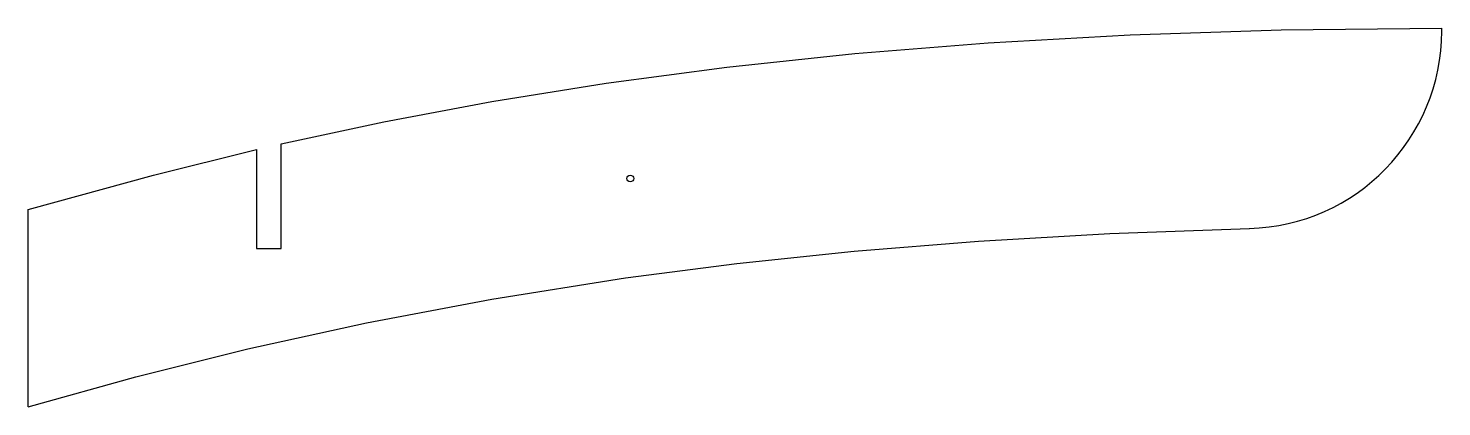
# Model space of a CAD drawing. Extents: x -5.7 to 8.6, y -3.2 to 0.6.
import ezdxf

# ---------------------------------------------------------------- set-up
doc = ezdxf.new("R2010")
doc.units = 0
doc.header["$MEASUREMENT"] = 0
doc.layers.add('VISIBLE', color=7, linetype='CONTINUOUS')

msp = doc.modelspace()

# ---------------------------------------------------------------- linework, layer by layer
at = {"layer": 'VISIBLE'}
for p, q in [((8.636, 0.58), (8.636, 0.608)), ((-3.114, -1.618), (-3.114, -0.56)), ((-3.364, -0.618), (-3.364, -1.618)), ((-5.676, -3.219), (-5.676, -1.224)), ((-3.364, -1.618), (-3.114, -1.618))]:
    msp.add_line(p, q, dxfattribs=at)
for points in [[(-3.114, -0.56), (-2.074, -0.337), (-0.981, -0.132), (0.174, 0.052), (1.396, 0.215), (2.692, 0.352), (4.044, 0.461), (5.481, 0.541), (7.01, 0.591), (8.636, 0.608)], [(-5.676, -1.224), (-4.408, -0.876), (-3.364, -0.618)], [(-5.676, -3.219), (-4.588, -2.918), (-3.451, -2.634), (-2.252, -2.37), (-0.982, -2.13), (0.37, -1.917), (1.497, -1.772), (2.688, -1.647), (3.946, -1.545), (5.277, -1.468), (6.688, -1.416)]]:
    msp.add_lwpolyline(points, dxfattribs=at)
msp.add_circle((0.42, -0.911), 0.0344, dxfattribs=at)
msp.add_arc((6.636, 0.583), 2, 271.4834, 359.9141, dxfattribs=at)

doc.saveas('drawing.dxf')
